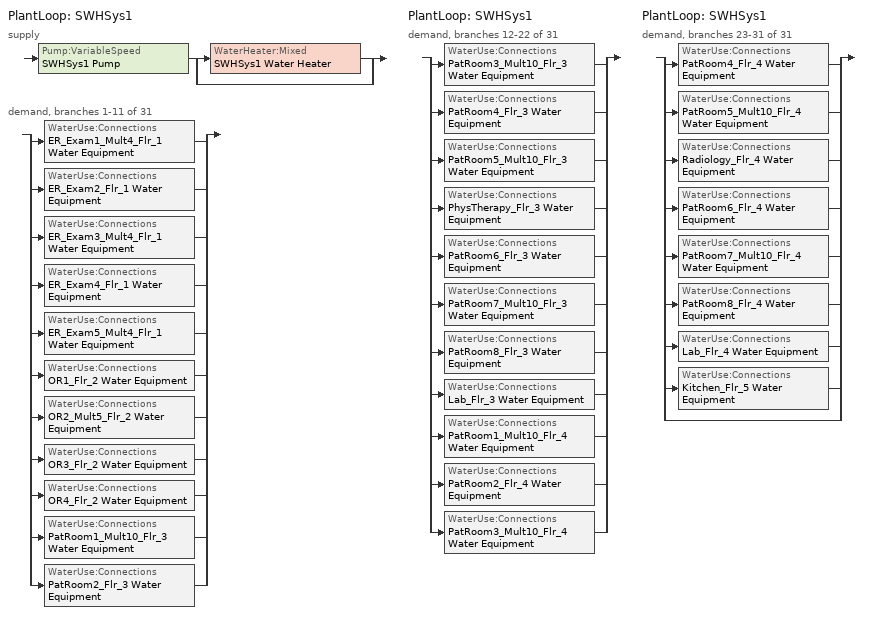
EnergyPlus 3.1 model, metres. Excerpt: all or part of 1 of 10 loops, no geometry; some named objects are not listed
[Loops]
PlantLoop 'SWHSys1'
 supply: Pump:VariableSpeed 'SWHSys1 Pump' > split
  | WaterHeater:Mixed 'SWHSys1 Water Heater'
  | bypass
 demand, branches 1-11 of 31: split
  | WaterUse:Connections 'ER_Exam1_Mult4_Flr_1 Water Equipment'
  | WaterUse:Connections 'ER_Exam2_Flr_1 Water Equipment'
  | WaterUse:Connections 'ER_Exam3_Mult4_Flr_1 Water Equipment'
  | WaterUse:Connections 'ER_Exam4_Flr_1 Water Equipment'
  | WaterUse:Connections 'ER_Exam5_Mult4_Flr_1 Water Equipment'
  | WaterUse:Connections 'OR1_Flr_2 Water Equipment'
  | WaterUse:Connections 'OR2_Mult5_Flr_2 Water Equipment'
  | WaterUse:Connections 'OR3_Flr_2 Water Equipment'
  | WaterUse:Connections 'OR4_Flr_2 Water Equipment'
  | WaterUse:Connections 'PatRoom1_Mult10_Flr_3 Water Equipment'
  | WaterUse:Connections 'PatRoom2_Flr_3 Water Equipment'
PlantLoop 'SWHSys1'
 demand, branches 12-22 of 31: split
  | WaterUse:Connections 'PatRoom3_Mult10_Flr_3 Water Equipment'
  | WaterUse:Connections 'PatRoom4_Flr_3 Water Equipment'
  | WaterUse:Connections 'PatRoom5_Mult10_Flr_3 Water Equipment'
  | WaterUse:Connections 'PhysTherapy_Flr_3 Water Equipment'
  | WaterUse:Connections 'PatRoom6_Flr_3 Water Equipment'
  | WaterUse:Connections 'PatRoom7_Mult10_Flr_3 Water Equipment'
  | WaterUse:Connections 'PatRoom8_Flr_3 Water Equipment'
  | WaterUse:Connections 'Lab_Flr_3 Water Equipment'
  | WaterUse:Connections 'PatRoom1_Mult10_Flr_4 Water Equipment'
  | WaterUse:Connections 'PatRoom2_Flr_4 Water Equipment'
  | WaterUse:Connections 'PatRoom3_Mult10_Flr_4 Water Equipment'
PlantLoop 'SWHSys1'
 demand, branches 23-31 of 31: split
  | WaterUse:Connections 'PatRoom4_Flr_4 Water Equipment'
  | WaterUse:Connections 'PatRoom5_Mult10_Flr_4 Water Equipment'
  | WaterUse:Connections 'Radiology_Flr_4 Water Equipment'
  | WaterUse:Connections 'PatRoom6_Flr_4 Water Equipment'
  | WaterUse:Connections 'PatRoom7_Mult10_Flr_4 Water Equipment'
  | WaterUse:Connections 'PatRoom8_Flr_4 Water Equipment'
  | WaterUse:Connections 'Lab_Flr_4 Water Equipment'
  | WaterUse:Connections 'Kitchen_Flr_5 Water Equipment'
  | bypass
[WaterUse:Connections]
Name | Water Use Equipment 1
ER_Exam1_Mult4_Flr_1 Water Equipment | ER_Exam1_Mult4_Flr_1 Water Equipment
ER_Exam2_Flr_1 Water Equipment | ER_Exam2_Flr_1 Water Equipment
ER_Exam3_Mult4_Flr_1 Water Equipment | ER_Exam3_Mult4_Flr_1 Water Equipment
ER_Exam4_Flr_1 Water Equipment | ER_Exam4_Flr_1 Water Equipment
ER_Exam5_Mult4_Flr_1 Water Equipment | ER_Exam5_Mult4_Flr_1 Water Equipment
OR1_Flr_2 Water Equipment | OR1_Flr_2 Water Equipment
OR2_Mult5_Flr_2 Water Equipment | OR2_Mult5_Flr_2 Water Equipment
OR3_Flr_2 Water Equipment | OR3_Flr_2 Water Equipment
OR4_Flr_2 Water Equipment | OR4_Flr_2 Water Equipment
PatRoom1_Mult10_Flr_3 Water Equipment | PatRoom1_Mult10_Flr_3 Water Equipment
PatRoom2_Flr_3 Water Equipment | PatRoom2_Flr_3 Water Equipment
PatRoom3_Mult10_Flr_3 Water Equipment | PatRoom3_Mult10_Flr_3 Water Equipment
PatRoom4_Flr_3 Water Equipment | PatRoom4_Flr_3 Water Equipment
PatRoom5_Mult10_Flr_3 Water Equipment | PatRoom5_Mult10_Flr_3 Water Equipment
PhysTherapy_Flr_3 Water Equipment | PhysTherapy_Flr_3 Water Equipment
PatRoom6_Flr_3 Water Equipment | PatRoom6_Flr_3 Water Equipment
PatRoom7_Mult10_Flr_3 Water Equipment | PatRoom7_Mult10_Flr_3 Water Equipment
PatRoom8_Flr_3 Water Equipment | PatRoom8_Flr_3 Water Equipment
Lab_Flr_3 Water Equipment | Lab_Flr_3 Water Equipment
PatRoom1_Mult10_Flr_4 Water Equipment | PatRoom1_Mult10_Flr_4 Water Equipment
PatRoom2_Flr_4 Water Equipment | PatRoom2_Flr_4 Water Equipment
PatRoom3_Mult10_Flr_4 Water Equipment | PatRoom3_Mult10_Flr_4 Water Equipment
PatRoom4_Flr_4 Water Equipment | PatRoom4_Flr_4 Water Equipment
PatRoom5_Mult10_Flr_4 Water Equipment | PatRoom5_Mult10_Flr_4 Water Equipment
Radiology_Flr_4 Water Equipment | Radiology_Flr_4 Water Equipment
PatRoom6_Flr_4 Water Equipment | PatRoom6_Flr_4 Water Equipment
PatRoom7_Mult10_Flr_4 Water Equipment | PatRoom7_Mult10_Flr_4 Water Equipment
PatRoom8_Flr_4 Water Equipment | PatRoom8_Flr_4 Water Equipment
Lab_Flr_4 Water Equipment | Lab_Flr_4 Water Equipment
Kitchen_Flr_5 Water Equipment | Kitchen_Flr_5 Water Equipment
[WaterUse:Equipment]
Name | Peak Flow Rate {m3/s} | Flow Rate Fraction Schedule | Target Temperature Schedule | Hot Water Supply Temperature Schedule Name  {C} | Zone | Sensible Fraction Schedule | Latent Fraction Schedule
ER_Exam1_Mult4_Flr_1 Water Equipment | 1.05556e-06 | BLDG_SWH_EXTD_SCH | ER_Exam1_Mult4_Flr_1 Water Equipment Temp Sched | ER_Exam1_Mult4_Flr_1 Water Equipment Hot Supply Temp Sched | ER_Exam1_Mult4_Flr_1 | ER_Exam1_Mult4_Flr_1 Water Equipment Sensible fract sched | ER_Exam1_Mult4_Flr_1 Water Equipment Latent fract sched
ER_Exam2_Flr_1 Water Equipment | 1.05556e-06 | BLDG_SWH_EXTD_SCH | ER_Exam2_Flr_1 Water Equipment Temp Sched | ER_Exam2_Flr_1 Water Equipment Hot Supply Temp Sched | ER_Exam2_Flr_1 | ER_Exam2_Flr_1 Water Equipment Sensible fract sched | ER_Exam2_Flr_1 Water Equipment Latent fract sched
ER_Exam3_Mult4_Flr_1 Water Equipment | 1.05556e-06 | BLDG_SWH_EXTD_SCH | ER_Exam3_Mult4_Flr_1 Water Equipment Temp Sched | ER_Exam3_Mult4_Flr_1 Water Equipment Hot Supply Temp Sched | ER_Exam3_Mult4_Flr_1 | ER_Exam3_Mult4_Flr_1 Water Equipment Sensible fract sched | ER_Exam3_Mult4_Flr_1 Water Equipment Latent fract sched
ER_Exam4_Flr_1 Water Equipment | 1.05556e-06 | BLDG_SWH_EXTD_SCH | ER_Exam4_Flr_1 Water Equipment Temp Sched | ER_Exam4_Flr_1 Water Equipment Hot Supply Temp Sched | ER_Exam4_Flr_1 | ER_Exam4_Flr_1 Water Equipment Sensible fract sched | ER_Exam4_Flr_1 Water Equipment Latent fract sched
ER_Exam5_Mult4_Flr_1 Water Equipment | 1.05556e-06 | BLDG_SWH_EXTD_SCH | ER_Exam5_Mult4_Flr_1 Water Equipment Temp Sched | ER_Exam5_Mult4_Flr_1 Water Equipment Hot Supply Temp Sched | ER_Exam5_Mult4_Flr_1 | ER_Exam5_Mult4_Flr_1 Water Equipment Sensible fract sched | ER_Exam5_Mult4_Flr_1 Water Equipment Latent fract sched
OR1_Flr_2 Water Equipment | 2.11111e-06 | BLDG_SWH_SCH | OR1_Flr_2 Water Equipment Temp Sched | OR1_Flr_2 Water Equipment Hot Supply Temp Sched | OR1_Flr_2 | OR1_Flr_2 Water Equipment Sensible fract sched | OR1_Flr_2 Water Equipment Latent fract sched
OR2_Mult5_Flr_2 Water Equipment | 2.11111e-06 | BLDG_SWH_SCH | OR2_Mult5_Flr_2 Water Equipment Temp Sched | OR2_Mult5_Flr_2 Water Equipment Hot Supply Temp Sched | OR2_Mult5_Flr_2 | OR2_Mult5_Flr_2 Water Equipment Sensible fract sched | OR2_Mult5_Flr_2 Water Equipment Latent fract sched
OR3_Flr_2 Water Equipment | 2.11111e-06 | BLDG_SWH_SCH | OR3_Flr_2 Water Equipment Temp Sched | OR3_Flr_2 Water Equipment Hot Supply Temp Sched | OR3_Flr_2 | OR3_Flr_2 Water Equipment Sensible fract sched | OR3_Flr_2 Water Equipment Latent fract sched
OR4_Flr_2 Water Equipment | 6.30556e-06 | BLDG_SWH_SCH | OR4_Flr_2 Water Equipment Temp Sched | OR4_Flr_2 Water Equipment Hot Supply Temp Sched | OR4_Flr_2 | OR4_Flr_2 Water Equipment Sensible fract sched | OR4_Flr_2 Water Equipment Latent fract sched
PatRoom1_Mult10_Flr_3 Water Equipment | 1.05556e-06 | BLDG_SWH_EXTD_SCH | PatRoom1_Mult10_Flr_3 Water Equipment Temp Sched | PatRoom1_Mult10_Flr_3 Water Equipment Hot Supply Temp Sched | PatRoom1_Mult10_Flr_3 | PatRoom1_Mult10_Flr_3 Water Equipment Sensible fract sched | PatRoom1_Mult10_Flr_3 Water Equipment Latent fract sched
PatRoom2_Flr_3 Water Equipment | 1.05556e-06 | BLDG_SWH_EXTD_SCH | PatRoom2_Flr_3 Water Equipment Temp Sched | PatRoom2_Flr_3 Water Equipment Hot Supply Temp Sched | PatRoom2_Flr_3 | PatRoom2_Flr_3 Water Equipment Sensible fract sched | PatRoom2_Flr_3 Water Equipment Latent fract sched
PatRoom3_Mult10_Flr_3 Water Equipment | 1.05556e-06 | BLDG_SWH_EXTD_SCH | PatRoom3_Mult10_Flr_3 Water Equipment Temp Sched | PatRoom3_Mult10_Flr_3 Water Equipment Hot Supply Temp Sched | PatRoom3_Mult10_Flr_3 | PatRoom3_Mult10_Flr_3 Water Equipment Sensible fract sched | PatRoom3_Mult10_Flr_3 Water Equipment Latent fract sched
PatRoom4_Flr_3 Water Equipment | 1.05556e-06 | BLDG_SWH_EXTD_SCH | PatRoom4_Flr_3 Water Equipment Temp Sched | PatRoom4_Flr_3 Water Equipment Hot Supply Temp Sched | PatRoom4_Flr_3 | PatRoom4_Flr_3 Water Equipment Sensible fract sched | PatRoom4_Flr_3 Water Equipment Latent fract sched
PatRoom5_Mult10_Flr_3 Water Equipment | 1.05556e-06 | BLDG_SWH_EXTD_SCH | PatRoom5_Mult10_Flr_3 Water Equipment Temp Sched | PatRoom5_Mult10_Flr_3 Water Equipment Hot Supply Temp Sched | PatRoom5_Mult10_Flr_3 | PatRoom5_Mult10_Flr_3 Water Equipment Sensible fract sched | PatRoom5_Mult10_Flr_3 Water Equipment Latent fract sched
PhysTherapy_Flr_3 Water Equipment | 1.05556e-06 | BLDG_SWH_SCH | PhysTherapy_Flr_3 Water Equipment Temp Sched | PhysTherapy_Flr_3 Water Equipment Hot Supply Temp Sched | PhysTherapy_Flr_3 | PhysTherapy_Flr_3 Water Equipment Sensible fract sched | PhysTherapy_Flr_3 Water Equipment Latent fract sched
PatRoom6_Flr_3 Water Equipment | 1.05556e-06 | BLDG_SWH_EXTD_SCH | PatRoom6_Flr_3 Water Equipment Temp Sched | PatRoom6_Flr_3 Water Equipment Hot Supply Temp Sched | PatRoom6_Flr_3 | PatRoom6_Flr_3 Water Equipment Sensible fract sched | PatRoom6_Flr_3 Water Equipment Latent fract sched
PatRoom7_Mult10_Flr_3 Water Equipment | 1.05556e-06 | BLDG_SWH_EXTD_SCH | PatRoom7_Mult10_Flr_3 Water Equipment Temp Sched | PatRoom7_Mult10_Flr_3 Water Equipment Hot Supply Temp Sched | PatRoom7_Mult10_Flr_3 | PatRoom7_Mult10_Flr_3 Water Equipment Sensible fract sched | PatRoom7_Mult10_Flr_3 Water Equipment Latent fract sched
PatRoom8_Flr_3 Water Equipment | 1.05556e-06 | BLDG_SWH_EXTD_SCH | PatRoom8_Flr_3 Water Equipment Temp Sched | PatRoom8_Flr_3 Water Equipment Hot Supply Temp Sched | PatRoom8_Flr_3 | PatRoom8_Flr_3 Water Equipment Sensible fract sched | PatRoom8_Flr_3 Water Equipment Latent fract sched
Lab_Flr_3 Water Equipment | 2.11111e-06 | BLDG_SWH_SCH | Lab_Flr_3 Water Equipment Temp Sched | Lab_Flr_3 Water Equipment Hot Supply Temp Sched | Lab_Flr_3 | Lab_Flr_3 Water Equipment Sensible fract sched | Lab_Flr_3 Water Equipment Latent fract sched
PatRoom1_Mult10_Flr_4 Water Equipment | 1.05556e-06 | BLDG_SWH_EXTD_SCH | PatRoom1_Mult10_Flr_4 Water Equipment Temp Sched | PatRoom1_Mult10_Flr_4 Water Equipment Hot Supply Temp Sched | PatRoom1_Mult10_Flr_4 | PatRoom1_Mult10_Flr_4 Water Equipment Sensible fract sched | PatRoom1_Mult10_Flr_4 Water Equipment Latent fract sched
PatRoom2_Flr_4 Water Equipment | 1.05556e-06 | BLDG_SWH_EXTD_SCH | PatRoom2_Flr_4 Water Equipment Temp Sched | PatRoom2_Flr_4 Water Equipment Hot Supply Temp Sched | PatRoom2_Flr_4 | PatRoom2_Flr_4 Water Equipment Sensible fract sched | PatRoom2_Flr_4 Water Equipment Latent fract sched
PatRoom3_Mult10_Flr_4 Water Equipment | 1.05556e-06 | BLDG_SWH_EXTD_SCH | PatRoom3_Mult10_Flr_4 Water Equipment Temp Sched | PatRoom3_Mult10_Flr_4 Water Equipment Hot Supply Temp Sched | PatRoom3_Mult10_Flr_4 | PatRoom3_Mult10_Flr_4 Water Equipment Sensible fract sched | PatRoom3_Mult10_Flr_4 Water Equipment Latent fract sched
PatRoom4_Flr_4 Water Equipment | 1.05556e-06 | BLDG_SWH_EXTD_SCH | PatRoom4_Flr_4 Water Equipment Temp Sched | PatRoom4_Flr_4 Water Equipment Hot Supply Temp Sched | PatRoom4_Flr_4 | PatRoom4_Flr_4 Water Equipment Sensible fract sched | PatRoom4_Flr_4 Water Equipment Latent fract sched
PatRoom5_Mult10_Flr_4 Water Equipment | 1.05556e-06 | BLDG_SWH_EXTD_SCH | PatRoom5_Mult10_Flr_4 Water Equipment Temp Sched | PatRoom5_Mult10_Flr_4 Water Equipment Hot Supply Temp Sched | PatRoom5_Mult10_Flr_4 | PatRoom5_Mult10_Flr_4 Water Equipment Sensible fract sched | PatRoom5_Mult10_Flr_4 Water Equipment Latent fract sched
Radiology_Flr_4 Water Equipment | 1.05556e-06 | BLDG_SWH_EXTD_SCH | Radiology_Flr_4 Water Equipment Temp Sched | Radiology_Flr_4 Water Equipment Hot Supply Temp Sched | Radiology_Flr_4 | Radiology_Flr_4 Water Equipment Sensible fract sched | Radiology_Flr_4 Water Equipment Latent fract sched
PatRoom6_Flr_4 Water Equipment | 1.05556e-06 | BLDG_SWH_EXTD_SCH | PatRoom6_Flr_4 Water Equipment Temp Sched | PatRoom6_Flr_4 Water Equipment Hot Supply Temp Sched | PatRoom6_Flr_4 | PatRoom6_Flr_4 Water Equipment Sensible fract sched | PatRoom6_Flr_4 Water Equipment Latent fract sched
PatRoom7_Mult10_Flr_4 Water Equipment | 1.05556e-06 | BLDG_SWH_EXTD_SCH | PatRoom7_Mult10_Flr_4 Water Equipment Temp Sched | PatRoom7_Mult10_Flr_4 Water Equipment Hot Supply Temp Sched | PatRoom7_Mult10_Flr_4 | PatRoom7_Mult10_Flr_4 Water Equipment Sensible fract sched | PatRoom7_Mult10_Flr_4 Water Equipment Latent fract sched
PatRoom8_Flr_4 Water Equipment | 1.05556e-06 | BLDG_SWH_EXTD_SCH | PatRoom8_Flr_4 Water Equipment Temp Sched | PatRoom8_Flr_4 Water Equipment Hot Supply Temp Sched | PatRoom8_Flr_4 | PatRoom8_Flr_4 Water Equipment Sensible fract sched | PatRoom8_Flr_4 Water Equipment Latent fract sched
Lab_Flr_4 Water Equipment | 2.11111e-06 | BLDG_SWH_SCH | Lab_Flr_4 Water Equipment Temp Sched | Lab_Flr_4 Water Equipment Hot Supply Temp Sched | Lab_Flr_4 | Lab_Flr_4 Water Equipment Sensible fract sched | Lab_Flr_4 Water Equipment Latent fract sched
Kitchen_Flr_5 Water Equipment | 0.000157722 | BLDG_SWH_EXTD_SCH | Kitchen_Flr_5 Water Equipment Temp Sched | Kitchen_Flr_5 Water Equipment Hot Supply Temp Sched | Kitchen_Flr_5 | Kitchen_Flr_5 Water Equipment Sensible fract sched | Kitchen_Flr_5 Water Equipment Latent fract sched
[SetpointManager:Scheduled]
SWHSys1 Loop Setpoint Manager: Control Variable {TEMP}=Temperature; Schedule=SWHSys1-Loop-Temp-Schedule; Setpoint Node=SWHSys1 Supply Outlet Node
[PlantLoop]
SWHSys1: Fluid Type {WATER}=Water; Loop Equipment Operation Scheme=SWHSys1 Loop Operation Scheme List; Maximum Loop Temperature {C}=60; Minimum Loop Temperature {C}=10; Maximum Loop Flow Rate {m3/s}=AUTOSIZE; Minimum Loop Flow Rate {m3/s}=0; Loop Volume {m3}=AUTOSIZE; Load Distribution Scheme {OPTIMAL | SEQUENTIAL}=Optimal
[Sizing:Plant]
SWHSys1: Loop Type {COOLING | HEATING}=Heating; Design Loop Exit Temperature {C}=60; Design Loop Temperature Difference {C}=5
[PlantEquipmentOperationSchemes]
SWHSys1 Loop Operation Scheme List: Control Scheme 1 Object Type {*******}=PlantEquipmentOperation:HeatingLoad; Control Scheme 1=SWHSys1 Operation Scheme; Control Scheme 1 Schedule=PlantOnSched
[PlantEquipmentOperation:HeatingLoad]
SWHSys1 Operation Scheme: Load Range 1 Lower Limit {W}=0; Load Range 1 Upper Limit {W}=1000000000000000; Priority Control 1 Equipment List=SWHSys1 Equipment List
[PlantEquipmentList]
SWHSys1 Equipment List: SWHSys1 Water Heater
[Pump:VariableSpeed]
SWHSys1 Pump: Rated Flow Rate {m3/s}=AUTOSIZE; Rated Pump Head {Pa} [179352 Pa = 60 ft]=179352; Rated Power Consumption {W}=AUTOSIZE; Motor Efficiency=0.9; Fraction of Motor Inefficiencies to Fluid Stream=0; Coefficient 1 of the Part Load Performance Curve=0; Coefficient 2 of the Part Load Performance Curve=1; Coefficient 3 of the Part Load Performance Curve=0; Coefficient 4 of the Part Load Performance Curve=0; Minimum Flow Rate {m3/s}=0; Pump Control Type {Continuous | Intermittent}=Intermittent
[WaterHeater:Mixed]
SWHSys1 Water Heater: Tank Volume {m3}=3; Setpoint Temperature Schedule=SWHSys1 Water Heater Setpoint Temperature Schedule Name; Deadband Temperature Difference {deltaC}=2; Maximum Temperature Limit {C}=82.2222; Heater Control Type {Cycle | Modulate}=Cycle; Heater Maximum Capacity {W}=845000; Heater Fuel Type=NATURALGAS; Heater Thermal Efficiency=0.8; Off Cycle Parasitic Fuel Consumption Rate {W}=20; Off Cycle Parasitic Fuel Type=NATURALGAS; Off Cycle Parasitic Heat Fraction To Tank=0.8; On Cycle Parasitic Fuel Type=NATURALGAS; Ambient Temperature Indicator {Schedule | Zone | Outdoors}=SCHEDULE; Ambient Temperature Schedule=SWHSys1 Water Heater Ambient Temperature Schedule Name; Off Cycle Loss Coefficient to Ambient Temperature {W/K}=6; On Cycle Loss Coefficient to Ambient Temperature {W/K}=6; Use Side Effectiveness=1; Source Side Effectiveness=1; Use Side Design Flow Rate=AUTOSIZE; Source Side Design Flow Rate=AUTOSIZE; Indirect Water Heater Recovery Time=1.5
[Schedule:Compact]
BLDG_SWH_SCH: Through: 12/31, For: Weekdays SummerDesignDay, Until: 07:00, 0.01, Until: 08:00, 0.17, Until: 09:00, 0.58, Until: 10:00, 0.66, Until: 11:00, 0.78, Until: 12:00, 0.82, Until: 13:00, 0.71, Until: 14:00, 0.82, Until: 15:00, 0.78, Until: 16:00, 0.74, Until: 17:00, 0.63, Until: 18:00, 0.41, Until: 21:00, 0.18, Until: 22:00, 0.1, Until: 24:00, 0.01, For: Saturday WinterDesignDay, Until: 08:00, 0.01, Until: 09:00, 0.2, Until: 10:00, 0.28, Until: 12:00, 0.3, Until: 14:00, 0.24, Until: 17:00, 0.23, Until: 18:00, 0.1, Until: 24:00, 0.01, For: Sunday Holidays AllOtherDays, Until: 24:00, 0.01
BLDG_SWH_EXTD_SCH: Through: 12/31, For: Weekdays SummerDesignDay, Until: 07:00, 0.3, Until: 08:00, 0.5, Until: 09:00, 0.58, Until: 10:00, 0.66, Until: 11:00, 0.78, Until: 12:00, 0.82, Until: 13:00, 0.71, Until: 14:00, 0.82, Until: 15:00, 0.78, Until: 16:00, 0.74, Until: 17:00, 0.63, Until: 18:00, 0.41, Until: 21:00, 0.35, Until: 24:00, 0.3, For: Saturday WinterDesignDay, Until: 08:00, 0.3, Until: 09:00, 0.4, Until: 10:00, 0.5, Until: 17:00, 0.6, Until: 18:00, 0.5, Until: 24:00, 0.3, For: Sunday Holidays AllOtherDays, Until: 08:00, 0.3, Until: 09:00, 0.4, Until: 10:00, 0.5, Until: 17:00, 0.6, Until: 18:00, 0.5, Until: 24:00, 0.3
PlantOnSched: Through: 12/31, For: AllDays, Until: 24:00, 1
ER_Exam1_Mult4_Flr_1 Water Equipment Latent fract sched; ER_Exam2_Flr_1 Water Equipment Latent fract sched; ER_Exam3_Mult4_Flr_1 Water Equipment Latent fract sched; ER_Exam4_Flr_1 Water Equipment Latent fract sched; ER_Exam5_Mult4_Flr_1 Water Equipment Latent fract sched; OR1_Flr_2 Water Equipment Latent fract sched; OR2_Mult5_Flr_2 Water Equipment Latent fract sched; OR3_Flr_2 Water Equipment Latent fract sched; OR4_Flr_2 Water Equipment Latent fract sched; PatRoom1_Mult10_Flr_3 Water Equipment Latent fract sched; PatRoom2_Flr_3 Water Equipment Latent fract sched; PatRoom3_Mult10_Flr_3 Water Equipment Latent fract sched; PatRoom4_Flr_3 Water Equipment Latent fract sched; PatRoom5_Mult10_Flr_3 Water Equipment Latent fract sched; PhysTherapy_Flr_3 Water Equipment Latent fract sched; PatRoom6_Flr_3 Water Equipment Latent fract sched; PatRoom7_Mult10_Flr_3 Water Equipment Latent fract sched; PatRoom8_Flr_3 Water Equipment Latent fract sched; Lab_Flr_3 Water Equipment Latent fract sched; PatRoom1_Mult10_Flr_4 Water Equipment Latent fract sched; PatRoom2_Flr_4 Water Equipment Latent fract sched; PatRoom3_Mult10_Flr_4 Water Equipment Latent fract sched; PatRoom4_Flr_4 Water Equipment Latent fract sched; PatRoom5_Mult10_Flr_4 Water Equipment Latent fract sched; Radiology_Flr_4 Water Equipment Latent fract sched; PatRoom6_Flr_4 Water Equipment Latent fract sched; PatRoom7_Mult10_Flr_4 Water Equipment Latent fract sched; PatRoom8_Flr_4 Water Equipment Latent fract sched; Lab_Flr_4 Water Equipment Latent fract sched; Kitchen_Flr_5 Water Equipment Latent fract sched: Through: 12/31, For: AllDays, Until: 24:00, 0.05
ER_Exam1_Mult4_Flr_1 Water Equipment Sensible fract sched; ER_Exam2_Flr_1 Water Equipment Sensible fract sched; ER_Exam3_Mult4_Flr_1 Water Equipment Sensible fract sched; ER_Exam4_Flr_1 Water Equipment Sensible fract sched; ER_Exam5_Mult4_Flr_1 Water Equipment Sensible fract sched; OR1_Flr_2 Water Equipment Sensible fract sched; OR2_Mult5_Flr_2 Water Equipment Sensible fract sched; OR3_Flr_2 Water Equipment Sensible fract sched; OR4_Flr_2 Water Equipment Sensible fract sched; PatRoom1_Mult10_Flr_3 Water Equipment Sensible fract sched; PatRoom2_Flr_3 Water Equipment Sensible fract sched; PatRoom3_Mult10_Flr_3 Water Equipment Sensible fract sched; PatRoom4_Flr_3 Water Equipment Sensible fract sched; PatRoom5_Mult10_Flr_3 Water Equipment Sensible fract sched; PhysTherapy_Flr_3 Water Equipment Sensible fract sched; PatRoom6_Flr_3 Water Equipment Sensible fract sched; PatRoom7_Mult10_Flr_3 Water Equipment Sensible fract sched; PatRoom8_Flr_3 Water Equipment Sensible fract sched; Lab_Flr_3 Water Equipment Sensible fract sched; PatRoom1_Mult10_Flr_4 Water Equipment Sensible fract sched; PatRoom2_Flr_4 Water Equipment Sensible fract sched; PatRoom3_Mult10_Flr_4 Water Equipment Sensible fract sched; PatRoom4_Flr_4 Water Equipment Sensible fract sched; PatRoom5_Mult10_Flr_4 Water Equipment Sensible fract sched; Radiology_Flr_4 Water Equipment Sensible fract sched; PatRoom6_Flr_4 Water Equipment Sensible fract sched; PatRoom7_Mult10_Flr_4 Water Equipment Sensible fract sched; PatRoom8_Flr_4 Water Equipment Sensible fract sched; Lab_Flr_4 Water Equipment Sensible fract sched; Kitchen_Flr_5 Water Equipment Sensible fract sched: Through: 12/31, For: AllDays, Until: 24:00, 0.2
ER_Exam1_Mult4_Flr_1 Water Equipment Temp Sched; ER_Exam2_Flr_1 Water Equipment Temp Sched; ER_Exam3_Mult4_Flr_1 Water Equipment Temp Sched; ER_Exam4_Flr_1 Water Equipment Temp Sched; ER_Exam5_Mult4_Flr_1 Water Equipment Temp Sched; OR1_Flr_2 Water Equipment Temp Sched; OR2_Mult5_Flr_2 Water Equipment Temp Sched; OR3_Flr_2 Water Equipment Temp Sched; OR4_Flr_2 Water Equipment Temp Sched; PatRoom1_Mult10_Flr_3 Water Equipment Temp Sched; PatRoom2_Flr_3 Water Equipment Temp Sched; PatRoom3_Mult10_Flr_3 Water Equipment Temp Sched; PatRoom4_Flr_3 Water Equipment Temp Sched; PatRoom5_Mult10_Flr_3 Water Equipment Temp Sched; PhysTherapy_Flr_3 Water Equipment Temp Sched; PatRoom6_Flr_3 Water Equipment Temp Sched; PatRoom7_Mult10_Flr_3 Water Equipment Temp Sched; PatRoom8_Flr_3 Water Equipment Temp Sched; Lab_Flr_3 Water Equipment Temp Sched; PatRoom1_Mult10_Flr_4 Water Equipment Temp Sched; PatRoom2_Flr_4 Water Equipment Temp Sched; PatRoom3_Mult10_Flr_4 Water Equipment Temp Sched; PatRoom4_Flr_4 Water Equipment Temp Sched; PatRoom5_Mult10_Flr_4 Water Equipment Temp Sched; Radiology_Flr_4 Water Equipment Temp Sched; PatRoom6_Flr_4 Water Equipment Temp Sched; PatRoom7_Mult10_Flr_4 Water Equipment Temp Sched; PatRoom8_Flr_4 Water Equipment Temp Sched; Lab_Flr_4 Water Equipment Temp Sched; Kitchen_Flr_5 Water Equipment Temp Sched: Through: 12/31, For: AllDays, Until: 24:00, 49
ER_Exam1_Mult4_Flr_1 Water Equipment Hot Supply Temp Sched; ER_Exam2_Flr_1 Water Equipment Hot Supply Temp Sched; ER_Exam3_Mult4_Flr_1 Water Equipment Hot Supply Temp Sched; ER_Exam4_Flr_1 Water Equipment Hot Supply Temp Sched; ER_Exam5_Mult4_Flr_1 Water Equipment Hot Supply Temp Sched; OR1_Flr_2 Water Equipment Hot Supply Temp Sched; OR2_Mult5_Flr_2 Water Equipment Hot Supply Temp Sched; OR3_Flr_2 Water Equipment Hot Supply Temp Sched; OR4_Flr_2 Water Equipment Hot Supply Temp Sched; PatRoom1_Mult10_Flr_3 Water Equipment Hot Supply Temp Sched; PatRoom2_Flr_3 Water Equipment Hot Supply Temp Sched; PatRoom3_Mult10_Flr_3 Water Equipment Hot Supply Temp Sched; PatRoom4_Flr_3 Water Equipment Hot Supply Temp Sched; PatRoom5_Mult10_Flr_3 Water Equipment Hot Supply Temp Sched; PhysTherapy_Flr_3 Water Equipment Hot Supply Temp Sched; PatRoom6_Flr_3 Water Equipment Hot Supply Temp Sched; PatRoom7_Mult10_Flr_3 Water Equipment Hot Supply Temp Sched; PatRoom8_Flr_3 Water Equipment Hot Supply Temp Sched; Lab_Flr_3 Water Equipment Hot Supply Temp Sched; PatRoom1_Mult10_Flr_4 Water Equipment Hot Supply Temp Sched; PatRoom2_Flr_4 Water Equipment Hot Supply Temp Sched; PatRoom3_Mult10_Flr_4 Water Equipment Hot Supply Temp Sched; PatRoom4_Flr_4 Water Equipment Hot Supply Temp Sched; PatRoom5_Mult10_Flr_4 Water Equipment Hot Supply Temp Sched; Radiology_Flr_4 Water Equipment Hot Supply Temp Sched; PatRoom6_Flr_4 Water Equipment Hot Supply Temp Sched; PatRoom7_Mult10_Flr_4 Water Equipment Hot Supply Temp Sched; PatRoom8_Flr_4 Water Equipment Hot Supply Temp Sched; Lab_Flr_4 Water Equipment Hot Supply Temp Sched; Kitchen_Flr_5 Water Equipment Hot Supply Temp Sched: Through: 12/31, For: AllDays, Until: 24:00, 55
SWHSys1-Loop-Temp-Schedule; SWHSys1 Water Heater Setpoint Temperature Schedule Name: Through: 12/31, For: AllDays, Until: 24:00, 60
SWHSys1 Water Heater Ambient Temperature Schedule Name: Through: 12/31, For: AllDays, Until: 24:00, 22
